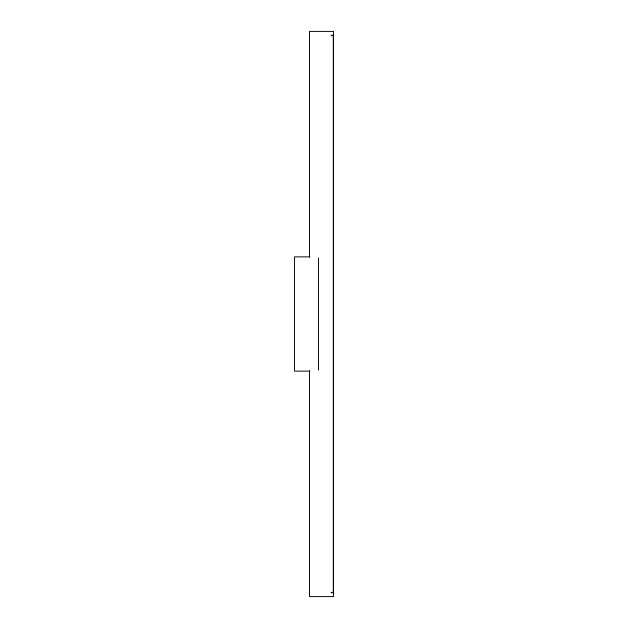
<?xml version="1.0" encoding="UTF-8"?>
<svg xmlns="http://www.w3.org/2000/svg" width="628" height="628" viewBox="0 0 628 628"><rect width="100%" height="100%" fill="white"/><g stroke="black" fill="none" stroke-linecap="round" stroke-linejoin="round"><path stroke-width="0.94" d="M331.262 35.851L331.262 35.254M333.295 592.746L333.295 35.254M331.262 592.746L331.372 592.636A2.206 1.562 0 0 0 333.185 592.636M309.847 256.876L294.461 256.876L294.461 371.124L309.847 371.124M331.262 592.149L331.372 592.636M318.506 257.975L318.506 370.025M309.494 257.088L309.494 31.4L333.539 31.4L333.539 596.6L309.494 596.6L309.494 370.913M331.372 35.364A2.206 1.562 0 0 1 333.185 35.364"/></g></svg>
